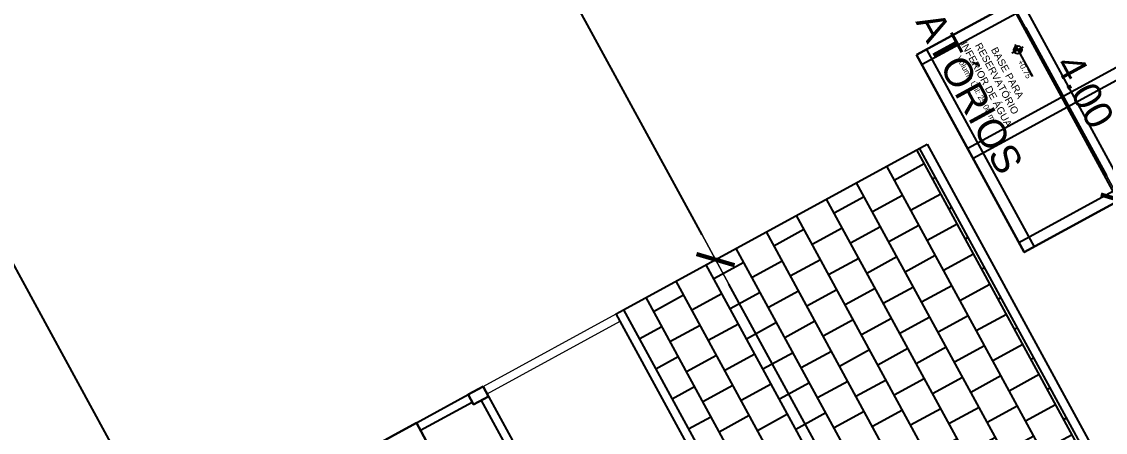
# Model space of a CAD drawing. Extents: x 622283 to 622521, y 9224861 to 9225135.
# Drawn here: x 622376.71 to 622395.99, y 9224987.13 to 9224994.43 of the extents above; entities that cross this region are included whole.
import ezdxf
from ezdxf.lldxf.tags import DXFTag

# ---------------------------------------------------------------- set-up
doc = ezdxf.new("R2010")
doc.units = 0
doc.header["$PDMODE"] = 32
doc.header["$PDSIZE"] = 2.4
for name, color, linetype, lineweight in [('A-COTAS', 12, 'Continuous', 9), ('A-ESQ-PORTAS', 2, 'Continuous', 18), ('A-ESTRUTURA', 164, 'Continuous', 30), ('A-PAREDE', 5, 'Continuous', 30)]:
    doc.layers.add(name, color=color, linetype=linetype, lineweight=lineweight)
for name, color, linetype in [('A-PISO', 251, 'Continuous'), ('A_PROJEÇÃO', 7, 'DASHED'), ('G_HACHURA', 9, 'Continuous')]:
    doc.layers.add(name, color=color, linetype=linetype)
doc.layers.add('A-TEXTO1', color=7, linetype='Continuous', true_color=0x000000)
doc.styles.add('A2 Arquitetos', font='arial.ttf')
doc.styles.add('Century Gothic', font='arial.ttf')
doc.styles.get("Standard").update_dxf_attribs({"font": 'arial.ttf', "height": 1})
tags = doc.linetypes.add('DASHED', pattern=[0.75, 0.5, -0.25]).pattern_tags.tags
tags[6:7] = [DXFTag(74, 4), DXFTag(75, 0), DXFTag(340, '0'), DXFTag(46, 0.0), DXFTag(50, 0.0), DXFTag(44, 0.0), DXFTag(45, 0.0)]
tags[4:5] = [DXFTag(74, 4), DXFTag(75, 0), DXFTag(340, '0'), DXFTag(46, 0.0), DXFTag(50, 0.0), DXFTag(44, 0.0), DXFTag(45, 0.0)]
doc.dimstyles.new('COTA_250', dxfattribs={"dimscale": 250, "dimtxt": 0.002, "dimasz": 0.00025, "dimexe": 0.00075, "dimexo": 0.00075, "dimgap": 0.0005, "dimtad": 1, "dimzin": 4, "dimdsep": 46, "dimtxsty": 'Century Gothic', "dimblk": 'PU-Tick', "dimcen": 0.001, "dimdle": 0.00075, "dimse1": 1, "dimse2": 1, "dimclrd": 256, "dimclre": 256, "dimclrt": 256, "dimadec": 0, "dimazin": 0, "dimtfac": 1, "dimtix": 1, "dimtmove": 0, "dimatfit": 3, "dimldrblk": 'DOT', "dimfxl": 1, "dimarcsym": 0})

# ---------------------------------------------------------------- blocks, each defined once
blk = doc.blocks.new('Reservatorio_Inferior')
at = {"layer": 'A-TEXTO1'}
h = blk.add_hatch(color=256, dxfattribs=at)
h.dxf.hatch_style = 1
h.paths.add_polyline_path([(207768.311, 9278556.651), (207768.311, 9278556.58), (207768.383, 9278556.58, 0.414214)])
h.paths.add_polyline_path([(207768.311, 9278556.58), (207768.239, 9278556.58, 0.414214), (207768.311, 9278556.508)])
at = {"layer": 'A-PAREDE'}
blk.add_lwpolyline([(207767.526, 9278554.959), (207771.526, 9278554.959), (207771.526, 9278558.959), (207767.526, 9278558.959)], close=True, dxfattribs=at)
at = {"layer": 'A-TEXTO1'}
for p, q in [((207768.204, 9278556.58), (207768.852, 9278556.58)), ((207768.311, 9278556.687), (207768.311, 9278556.46))]:
    blk.add_line(p, q, dxfattribs=at)
blk.add_circle((207768.311, 9278556.58), 0.0719, dxfattribs=at)
at = {"layer": 'A_PROJEÇÃO'}
for p, q in [((207767.726, 9278558.959), (207767.726, 9278554.959)), ((207769.426, 9278558.959), (207769.426, 9278554.959)), ((207769.626, 9278558.959), (207769.626, 9278554.959)), ((207771.326, 9278554.959), (207771.326, 9278558.959)), ((207771.526, 9278558.759), (207767.526, 9278558.759)), ((207767.526, 9278557.059), (207771.526, 9278557.059)), ((207767.526, 9278556.859), (207771.526, 9278556.859)), ((207767.526, 9278555.159), (207771.526, 9278555.159))]:
    blk.add_line(p, q, dxfattribs=at)
at = {"layer": 'A-TEXTO1', "insert": (207768.747, 9278556.47), "char_height": 0.1, "attachment_point": 7}
blk.add_mtext_dynamic_manual_height_columns('\\pxsm1.5,qr;{\\fArial|b0|i0|c0|p34;+0.75}', width=0.1, gutter_width=30.315, heights=[0], dxfattribs=at)
at = {"layer": 'A-TEXTO1', "ltscale": 0.0005, "insert": (207767.686, 9278555.548), "char_height": 0.1275, "attachment_point": 7, "style": 'A2 Arquitetos'}
blk.add_mtext_dynamic_manual_height_columns('\\pxqc;BASE PARA RESERVATÓRIO INFERIOR DE ÁGUA\\P{\\H0.78431x;Volume Útil: 25.00 m³}', width=1.78867, gutter_width=30.315, heights=[0], dxfattribs=at)
blk = doc.blocks.new('PU-Tick')
for p, q in [((0, -1), (0, 1)), ((1, 0), (-1, 0))]:
    blk.add_line(p, q)
at = {"color": 0, "linetype": 'ByBlock', "const_width": 0.15}
blk.add_lwpolyline([(-0.5, -0.5), (0.5, 0.5)], dxfattribs=at)
blk = doc.blocks.new('*D700')
at = {"layer": 'A-COTAS', "lineweight": -2, "transparency": 16777216}
blk.add_line((89.799, 53.837), (90.878, 53.837), dxfattribs=at)
at = {"layer": 'Defpoints', "color": 0, "transparency": 16777216}
for p in [(91.378, 53.837), (89.299, 53.501), (91.378, 53.487)]:
    blk.add_point(p, dxfattribs=at)
at = {"layer": 'A-COTAS', "lineweight": -2, "transparency": 16777216, "xscale": 0.5, "yscale": 0.5, "zscale": 0.5, "rotation": 180}
blk.add_blockref('PU-Tick', (89.299, 53.837), dxfattribs=at)
at = {"layer": 'A-COTAS', "lineweight": -2, "transparency": 16777216, "xscale": 0.5, "yscale": 0.5, "zscale": 0.5}
blk.add_blockref('PU-Tick', (91.378, 53.837), dxfattribs=at)
at = {"layer": 'A-COTAS', "transparency": 16777216, "insert": (90.338, 54.262), "char_height": 0.5, "attachment_point": 5, "style": 'Century Gothic'}
blk.add_mtext('2,10', dxfattribs=at)
blk = doc.blocks.new('_Dot')
at = {"layer": 'G_HACHURA', "color": 0, "lineweight": -2}
blk.add_line((-0.5, 0), (-1, 0), dxfattribs=at)
at = {"layer": 'G_HACHURA', "color": 0, "const_width": 0.5}
blk.add_lwpolyline([(-0.25, 0, 1), (0.25, 0, 1)], format="xyb", close=True, dxfattribs=at)
blk = doc.blocks.new('*D701')
at = {"layer": 'A-COTAS', "lineweight": -2, "transparency": 16777216}
blk.add_line((91.878, 53.837), (94.878, 53.837), dxfattribs=at)
at = {"layer": 'Defpoints', "color": 0, "transparency": 16777216}
for p in [(95.378, 53.837), (91.378, 53.487), (95.378, 53.556)]:
    blk.add_point(p, dxfattribs=at)
at = {"layer": 'A-COTAS', "lineweight": -2, "transparency": 16777216, "xscale": 0.5, "yscale": 0.5, "zscale": 0.5, "rotation": 180}
blk.add_blockref('PU-Tick', (91.378, 53.837), dxfattribs=at)
at = {"layer": 'A-COTAS', "lineweight": -2, "transparency": 16777216, "xscale": 0.5, "yscale": 0.5, "zscale": 0.5}
blk.add_blockref('PU-Tick', (95.378, 53.837), dxfattribs=at)
at = {"layer": 'A-COTAS', "transparency": 16777216, "insert": (93.378, 54.217), "char_height": 0.5, "attachment_point": 5, "style": 'Century Gothic'}
blk.add_mtext('4.00', dxfattribs=at)
blk = doc.blocks.new('*D757')
at = {"layer": 'A-COTAS', "lineweight": -2, "transparency": 16777216}
blk.add_line((92.514, 36.013), (6.866, 36.013), dxfattribs=at)
at = {"layer": 'Defpoints', "color": 0, "transparency": 16777216}
for p in [(6.366, 36.013), (6.366, 36.013), (93.014, 36.002)]:
    blk.add_point(p, dxfattribs=at)
at = {"layer": 'A-COTAS', "lineweight": -2, "transparency": 16777216, "xscale": 0.5, "yscale": 0.5, "zscale": 0.5, "rotation": 180}
blk.add_blockref('PU-Tick', (6.366, 36.013), dxfattribs=at)
at = {"layer": 'A-COTAS', "lineweight": -2, "transparency": 16777216, "xscale": 0.5, "yscale": 0.5, "zscale": 0.5}
blk.add_blockref('PU-Tick', (93.014, 36.013), dxfattribs=at)
at = {"layer": 'A-COTAS', "transparency": 16777216, "insert": (49.69, 36.393), "char_height": 0.5, "attachment_point": 5, "style": 'Century Gothic'}
blk.add_mtext('86.65', dxfattribs=at)
blk = doc.blocks.new('*D737')
at = {"layer": 'A-COTAS', "lineweight": -2, "transparency": 16777216}
blk.add_line((129.366, 47.016), (93.363, 47.016), dxfattribs=at)
at = {"layer": 'Defpoints', "color": 0, "transparency": 16777216}
for p in [(92.863, 51.301), (92.863, 47.016), (129.866, 45.001)]:
    blk.add_point(p, dxfattribs=at)
at = {"layer": 'A-COTAS', "lineweight": -2, "transparency": 16777216, "xscale": 0.5, "yscale": 0.5, "zscale": 0.5, "rotation": 180}
blk.add_blockref('PU-Tick', (92.863, 47.016), dxfattribs=at)
at = {"layer": 'A-COTAS', "lineweight": -2, "transparency": 16777216, "xscale": 0.5, "yscale": 0.5, "zscale": 0.5}
blk.add_blockref('PU-Tick', (129.866, 47.016), dxfattribs=at)
at = {"layer": 'A-COTAS', "transparency": 16777216, "insert": (111.364, 47.397), "char_height": 0.5, "attachment_point": 5, "style": 'Century Gothic'}
blk.add_mtext('37.00', dxfattribs=at)
blk = doc.blocks.new('*D738')
at = {"layer": 'A-COTAS', "lineweight": -2, "transparency": 16777216}
blk.add_line((92.363, 47.016), (6.866, 47.016), dxfattribs=at)
at = {"layer": 'Defpoints', "color": 0, "transparency": 16777216}
for p in [(92.863, 51.301), (6.366, 47.016), (6.366, 46.995)]:
    blk.add_point(p, dxfattribs=at)
at = {"layer": 'A-COTAS', "lineweight": -2, "transparency": 16777216, "xscale": 0.5, "yscale": 0.5, "zscale": 0.5, "rotation": 180}
blk.add_blockref('PU-Tick', (6.366, 47.016), dxfattribs=at)
at = {"layer": 'A-COTAS', "lineweight": -2, "transparency": 16777216, "xscale": 0.5, "yscale": 0.5, "zscale": 0.5}
blk.add_blockref('PU-Tick', (92.863, 47.016), dxfattribs=at)
at = {"layer": 'A-COTAS', "transparency": 16777216, "insert": (49.614, 47.397), "char_height": 0.5, "attachment_point": 5, "style": 'Century Gothic'}
blk.add_mtext('86.50', dxfattribs=at)
blk = doc.blocks.new('Adminidtração')
at = {"layer": 'A-ESQ-PORTAS', "color": 18, "true_color": 0x000000}
blk.add_line((207817.041, 9278535.949), (207832.893, 9278535.949), dxfattribs=at)
for points in [[(207832.893, 9278533.102), (207832.893, 9278535.949)], [(207817.191, 9278535.799), (207832.743, 9278535.799)], [(207832.743, 9278533.102), (207832.743, 9278535.799)]]:
    blk.add_lwpolyline(points, dxfattribs=at)
at = {"layer": 'A-ESTRUTURA'}
blk.add_lwpolyline([(207832.893, 9278533.102), (207832.693, 9278533.102), (207832.693, 9278532.802), (207832.893, 9278532.802)], close=True, dxfattribs=at)
at = {"layer": 'A-PAREDE'}
blk.add_line((207831.752, 9278531.752), (207832.892, 9278531.752), dxfattribs=at)
blk.add_lwpolyline([(207832.892, 9278529.802), (207832.892, 9278531.752)], dxfattribs=at)
at = {"layer": 'A_PROJEÇÃO'}
for points in [[(207832.693, 9278533.102), (207828.593, 9278533.102)], [(207832.693, 9278532.952), (207828.593, 9278532.952)], [(207832.742, 9278531.752), (207832.742, 9278532.802)], [(207832.892, 9278531.752), (207832.892, 9278532.802)]]:
    blk.add_lwpolyline(points, dxfattribs=at)
blk = doc.blocks.new('*D742')
at = {"layer": 'A-COTAS', "lineweight": -2, "transparency": 16777216}
blk.add_line((95.878, 53.837), (97.378, 53.837), dxfattribs=at)
at = {"layer": 'Defpoints', "color": 0, "transparency": 16777216}
for p in [(97.878, 53.837), (97.878, 53.78), (95.378, 53.556)]:
    blk.add_point(p, dxfattribs=at)
at = {"layer": 'A-COTAS', "lineweight": -2, "transparency": 16777216, "xscale": 0.5, "yscale": 0.5, "zscale": 0.5, "rotation": 180}
blk.add_blockref('PU-Tick', (95.378, 53.837), dxfattribs=at)
at = {"layer": 'A-COTAS', "lineweight": -2, "transparency": 16777216, "xscale": 0.5, "yscale": 0.5, "zscale": 0.5}
blk.add_blockref('PU-Tick', (97.878, 53.837), dxfattribs=at)
at = {"layer": 'A-COTAS', "transparency": 16777216, "insert": (96.628, 54.217), "char_height": 0.5, "attachment_point": 5, "style": 'Century Gothic'}
blk.add_mtext('2.50', dxfattribs=at)
blk = doc.blocks.new('A$Ce07cc1b0')
at = {"layer": 'A-PISO'}
h = blk.add_hatch(dxfattribs=at)
h.set_pattern_fill('AR-B88', color=256, scale=0.003)
h.set_pattern_definition([(0, (-2828.7659, -1360.46025), (0, 0.6096), []), (90, (-2828.7659, -1360.46025), (-0.3048, 0.6096), [0.6096, -0.6096])])
h.paths.add_polyline_path([(131.366, 51.151), (126.22, 51.151, -0.414623), (123.218, 54.154), (123.22, 57.429), (119.12, 57.429), (119.123, 54.154, -0.41428), (116.125, 51.151), (92.863, 51.151), (92.863, 45.152), (109.865, 45.152), (109.865, 45.152), (109.965, 45.152), (112.365, 45.152), (112.365, 45.152), (112.465, 45.152), (114.865, 45.152), (114.865, 45.152), (114.965, 45.152), (131.366, 45.151)])
blk.add_lwpolyline([(92.863, 51.301), (116.125, 51.301, 0.414221), (118.973, 54.153), (118.97, 57.429), (119.12, 57.429), (119.123, 54.154, -0.414221), (116.125, 51.151), (92.863, 51.151)], format="xyb")
blk.add_lwpolyline([(92.863, 45.152), (92.863, 51.301)])
blk.add_lwpolyline([(92.863, 45.152), (131.366, 45.151), (131.366, 45.001), (92.863, 45.002)], close=True)
at = {"layer": 'A-PAREDE'}
blk.add_blockref('Reservatorio_Inferior', (-207676.148, -9278503.058), dxfattribs=at)
at = {"layer": 'A-PAREDE', "xscale": -1, "rotation": 359.9999999998639}
blk.add_blockref('Adminidtração', (207925.756, -9278490.797), dxfattribs=at)
at = {"layer": 'A-TEXTO1', "color": 12, "true_color": 0xdb0000, "insert": (97.943, 52.15), "char_height": 0.5, "attachment_point": 9, "rotation": 359.9922}
blk.add_mtext_dynamic_manual_height_columns('\\pxqc;RESERVATÓRIOS', width=13.9198, gutter_width=30.315, heights=[0], dxfattribs=at)
at = {"layer": 'A-COTAS'}
dim = blk.add_linear_dim(base=(91.378, 53.837), p1=(89.299, 53.501), p2=(91.378, 53.487), text='2,10', dimstyle='COTA_250', override={"dimasz": 0.002, "dimdle": 0.001}, dxfattribs=at)
dim.commit()
dim.dimension.update_dxf_attribs({"geometry": '*D700', "text_midpoint": (90.338, 54.262)})
for base, p1, p2, picture, middle in [((95.378, 53.837), (91.378, 53.487), (95.378, 53.556), '*D701', (93.378, 54.217)), ((97.878, 53.837), (95.378, 53.556), (97.878, 53.78), '*D742', (96.628, 54.217)), ((6.366, 47.016), (92.863, 51.301), (6.366, 46.995), '*D738', (49.614, 47.397)), ((92.863, 47.016), (129.866, 45.001), (92.863, 51.301), '*D737', (111.364, 47.397)), ((6.366, 36.013), (93.014, 36.002), (6.366, 36.013), '*D757', (49.69, 36.393))]:
    dim = blk.add_linear_dim(base=base, p1=p1, p2=p2, dimstyle='COTA_250', override={"dimasz": 0.002, "dimdle": 0.001}, dxfattribs=at)
    dim.commit()
    dim.dimension.update_dxf_attribs({"geometry": picture, "text_midpoint": middle})

msp = doc.modelspace()

# ---------------------------------------------------------------- block references
at = {"rotation": 298.6104596680653}
msp.add_blockref('A$Ce07cc1b0', (622303.313, 9225049.213), dxfattribs=at)

doc.saveas('drawing.dxf')
